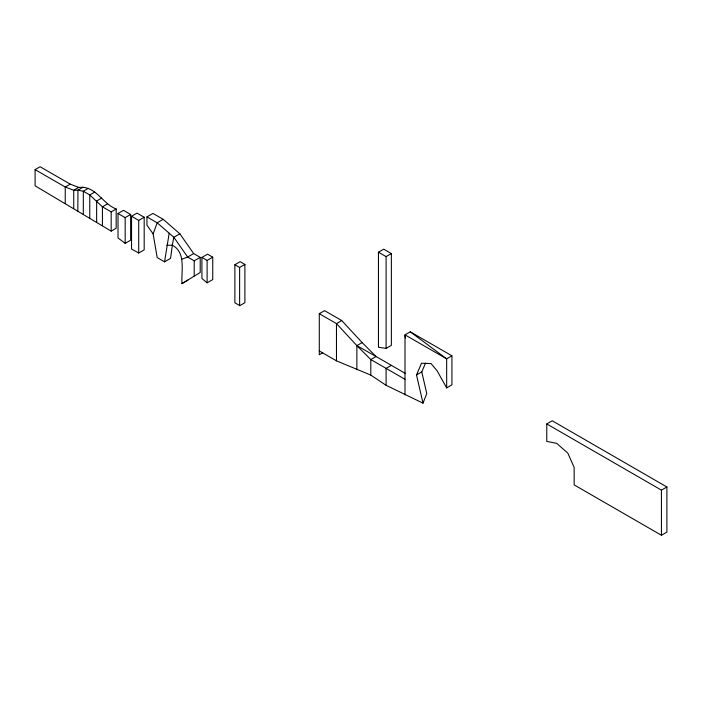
<?xml version="1.0" encoding="UTF-8"?>
<svg xmlns="http://www.w3.org/2000/svg" width="702" height="702" viewBox="0 0 702 702"><rect width="100%" height="100%" fill="white"/><g stroke="black" fill="none" stroke-linecap="round" stroke-linejoin="round"><path stroke-width="1.05" d="M77.834 211.039L77.948 190.172L82.95 187.285C97.245 188.61 103.501 204.194 116.181 208.994L116.181 228.238L111.179 231.125L35.1 185.819L35.1 169.63L40.102 166.743L70.244 184.143L78.738 187.381L82.95 187.285M166.822 245.296L172.297 245.165C186.197 252.457 181.169 271.033 181.95 283.608L200.21 272.49L200.21 257.353L193.664 253.58L179.861 233.801L163.189 219.331L152.957 213.426L146.955 216.892L146.955 225.158L153.133 233.906L157.187 257.573L164.549 261.82L169.191 233.213M172.402 244.928L170.551 258.354L164.549 261.82M172.297 245.165L173.859 237.267L179.861 233.801M153.133 233.906L157.187 222.797L163.189 219.331M319.287 350.93L336.469 360.846L370.796 375.087L386.1 385.319L422.999 403.15L426.763 393.568L421.779 371.902L425.517 363.118M422.999 403.15L416.514 374.938L421.498 363.224L431.072 363.61L437.092 370.779L446.665 387.89L451.93 384.854L451.93 355.791L410.258 331.827L405.001 334.863L405.001 394.919M70.244 184.143L65.242 187.03L35.1 169.63M78.738 187.381L73.736 190.268L65.242 187.03L65.242 203.554M88.32 188.347L83.319 191.234L77.948 190.172L73.736 190.268L73.736 208.608M94.77 192.067L89.768 194.954L83.319 191.234L83.319 214.294M101.65 198.087L96.648 200.974L96.648 222.209M107.424 203.94L102.422 206.827L102.422 225.64M89.768 218.12L89.768 194.954L102.422 206.827L111.179 211.881L116.181 208.994M118.015 213.496L123.473 210.337L130.642 214.47L130.642 240.198L125.175 243.357L118.015 237.952L118.015 213.496L125.175 217.629L130.642 214.47M131.546 216.26L137.013 213.11L144.182 217.243L144.182 249.868L138.715 253.018L131.546 249.017L131.546 216.26L138.715 220.402L144.182 217.243M193.664 253.58L187.662 257.046L181.95 259.152M146.955 216.892L157.187 222.797L173.859 237.267L187.662 257.046L194.2 260.819L200.21 257.353M201.922 257.432L207.555 254.177L212.741 257.169L212.741 279.58L207.108 282.836L201.922 278.466L201.922 257.432L207.108 260.424L212.741 257.169M181.95 283.608L187.952 280.142M239.628 305.537L234.88 302.799L234.88 264.724L240.145 261.688L244.893 264.426L244.893 302.711L239.628 305.756L239.628 267.462L244.893 264.426M378.448 252.202L383.713 249.157L391.365 253.58L391.365 345.358L386.1 348.394L378.448 347.279L378.448 252.202L386.1 256.616L391.365 253.58M322.797 352.737L319.287 354.764L319.287 313.68L324.552 310.635L341.734 320.56L362.144 342.585L376.061 356.519L405.537 373.534M341.734 320.56L336.469 323.596L319.287 313.68M356.879 369.743L356.879 345.63L362.144 342.585M391.365 365.356L386.1 368.392L386.1 385.319M416.514 374.938L421.779 371.902M451.93 355.791L446.665 358.827L405.001 334.863L405.405 338.048M546.77 423.938L552.237 420.779L666.9 486.986L666.9 532.107L661.433 535.257L574.157 484.898L574.157 467.471L567.839 453.132L556.712 443.348L546.77 441.418L546.77 423.938L661.433 490.136L666.9 486.986M336.469 360.846L336.469 323.596L356.879 345.63L376.061 356.519L370.796 359.556L370.796 375.087M234.88 264.724L239.628 267.462M405.001 379.299L370.796 359.556L356.879 345.63M410.258 331.827L446.665 358.827L446.665 387.89M661.433 490.136L661.433 535.257M386.1 256.616L386.1 348.394M207.108 260.424L207.108 282.836M194.2 260.819L194.2 275.956M138.715 220.402L138.715 253.018M125.175 217.629L125.175 243.357M111.179 211.881L111.179 231.125"/></g></svg>
